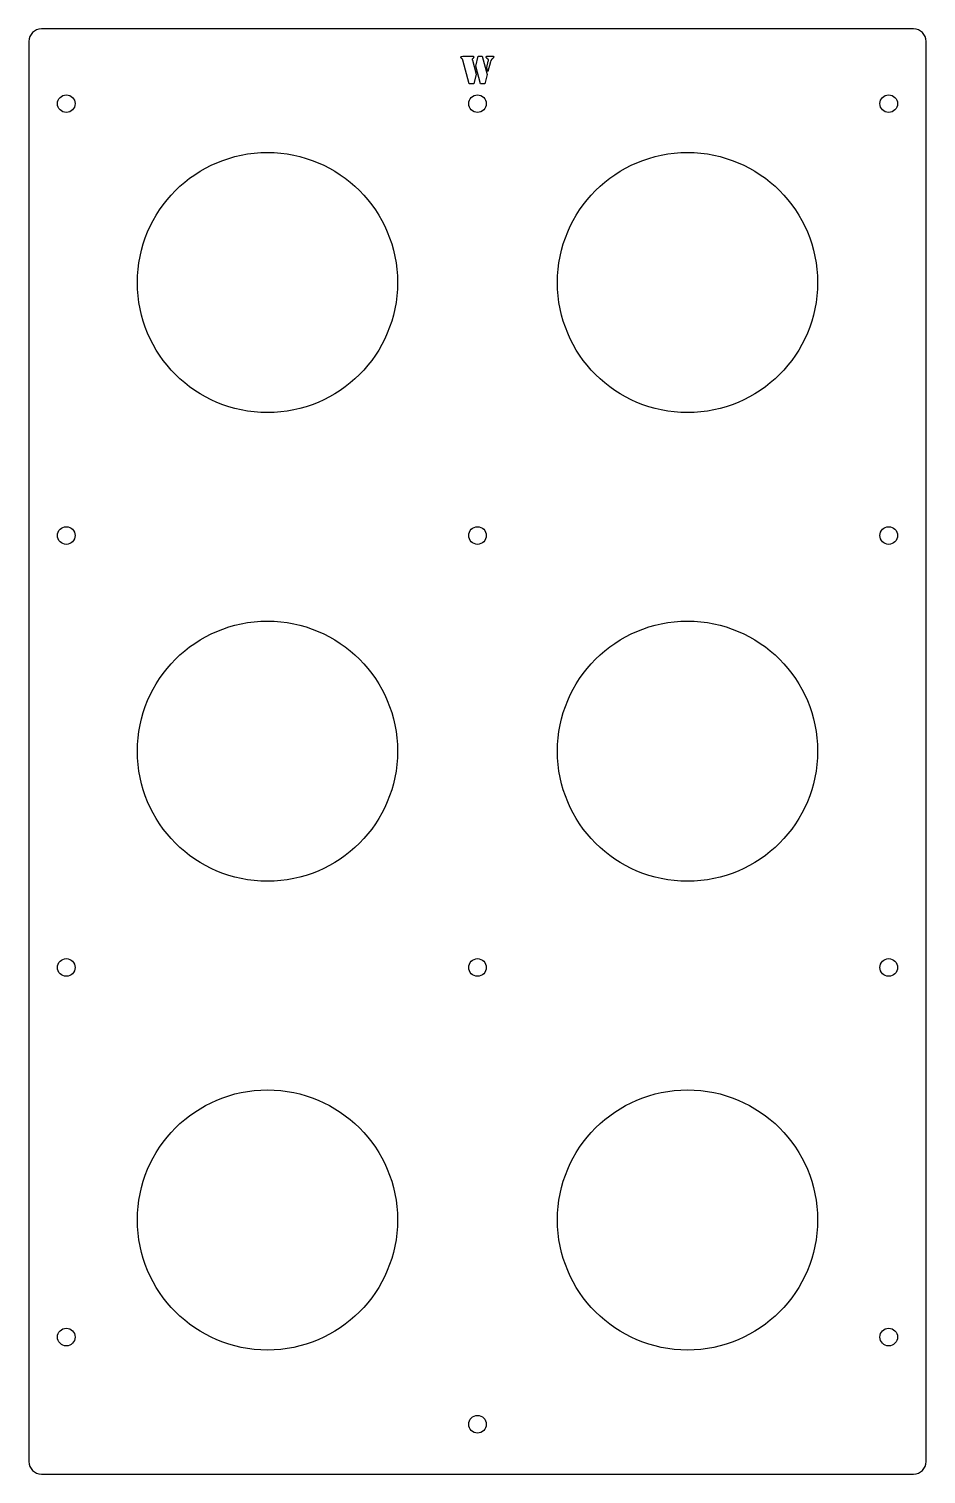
# Model space of a CAD drawing. Extents: x -4.5 to 4.5, y -7.3 to 7.3.
import ezdxf

# ---------------------------------------------------------------- set-up
doc = ezdxf.new("R2010")
doc.units = 0
doc.layers.get('0').update_dxf_attribs({"linetype": 'CONTINUOUS'})

msp = doc.modelspace()

# ---------------------------------------------------------------- linework, layer by layer
at = {"color": 7, "linetype": 'CONTINUOUS'}
for p, q in [((-4.5, 7.125), (-4.5, -7.125)), ((4.375, 7.25), (-4.375, 7.25)), ((4.5, -7.125), (4.5, 7.125)), ((-0.147, 6.977), (-0.052, 6.977)), ((-0.018, 6.877), (0.006, 6.977)), ((0.006, 6.977), (0.048, 6.977)), ((0.048, 6.977), (0.097, 6.791)), ((0.101, 6.977), (0.15, 6.977)), ((-0.082, 6.699), (-0.148, 6.938)), ((-0.051, 6.938), (-0.013, 6.797)), ((0.029, 6.699), (-0.018, 6.877)), ((0.094, 6.864), (0.108, 6.925)), ((0.105, 6.823), (0.094, 6.864)), ((0.129, 6.921), (0.105, 6.823)), ((-0.038, 6.699), (-0.082, 6.699)), ((-0.013, 6.797), (-0.038, 6.699)), ((0.074, 6.699), (0.029, 6.699)), ((0.097, 6.791), (0.074, 6.699)), ((-4.375, -7.25), (4.375, -7.25))]:
    msp.add_line(p, q, dxfattribs=at)
at = {"color": 7, "linetype": 'CONTINUOUS', "flags": 128}
for points in [[(-0.168, 6.964), (-0.167, 6.968), (-0.166, 6.971), (-0.16, 6.974), (-0.147, 6.977)], [(-0.052, 6.977), (-0.045, 6.976), (-0.041, 6.974)], [(-0.041, 6.974), (-0.037, 6.97), (-0.037, 6.966)], [(0.087, 6.966), (0.088, 6.971), (0.089, 6.973), (0.091, 6.975), (0.101, 6.977)], [(0.096, 6.955), (0.089, 6.96), (0.087, 6.963), (0.087, 6.966)], [(0.15, 6.977), (0.16, 6.975), (0.162, 6.973), (0.163, 6.971), (0.164, 6.966)], [(-0.148, 6.938), (-0.152, 6.948), (-0.156, 6.952), (-0.159, 6.954)], [(-0.043, 6.955), (-0.05, 6.949), (-0.052, 6.946), (-0.052, 6.942)], [(-0.052, 6.942), (-0.052, 6.94), (-0.051, 6.938)], [(0.108, 6.925), (0.109, 6.931), (0.11, 6.936)], [(0.143, 6.948), (0.134, 6.934), (0.129, 6.921)], [(0.157, 6.957), (0.149, 6.953), (0.143, 6.948)]]:
    msp.add_lwpolyline(points, dxfattribs=at)
at = {"color": 7, "linetype": 'CONTINUOUS'}
for centre, radius in [((-4.125, 6.5), 0.0885), ((0, 6.5), 0.0885), ((4.125, 6.5), 0.0885), ((-2.107, 4.705), 1.305), ((2.107, 4.705), 1.305), ((-4.125, 2.167), 0.0885), ((0, 2.167), 0.0885), ((4.125, 2.167), 0.0885), ((-2.107, 0.003), 1.305), ((2.107, 0.003), 1.305), ((-4.125, -2.167), 0.0885), ((0, -2.167), 0.0885), ((4.125, -2.167), 0.0885), ((-2.107, -4.7), 1.305), ((2.107, -4.7), 1.305), ((-4.125, -5.875), 0.0885), ((4.125, -5.875), 0.0885), ((0, -6.75), 0.0885)]:
    msp.add_circle(centre, radius, dxfattribs=at)
for centre, radius, start, end in [((4.375, 7.125), 0.125, 0, 90), ((-4.375, 7.125), 0.125, 90, 180), ((-0.156, 6.964), 0.0113, 181.0024, 254.569), ((-0.049, 6.966), 0.0125, 297.5253, 357.9969), ((0.154, 6.966), 0.00969, 283.5959, 359.8952), ((0.089, 6.935), 0.0205, 1.9612, 72.304), ((-4.375, -7.125), 0.125, 180, 270), ((4.375, -7.125), 0.125, 270, 0)]:
    msp.add_arc(centre, radius, start, end, dxfattribs=at)

doc.saveas('drawing.dxf')
